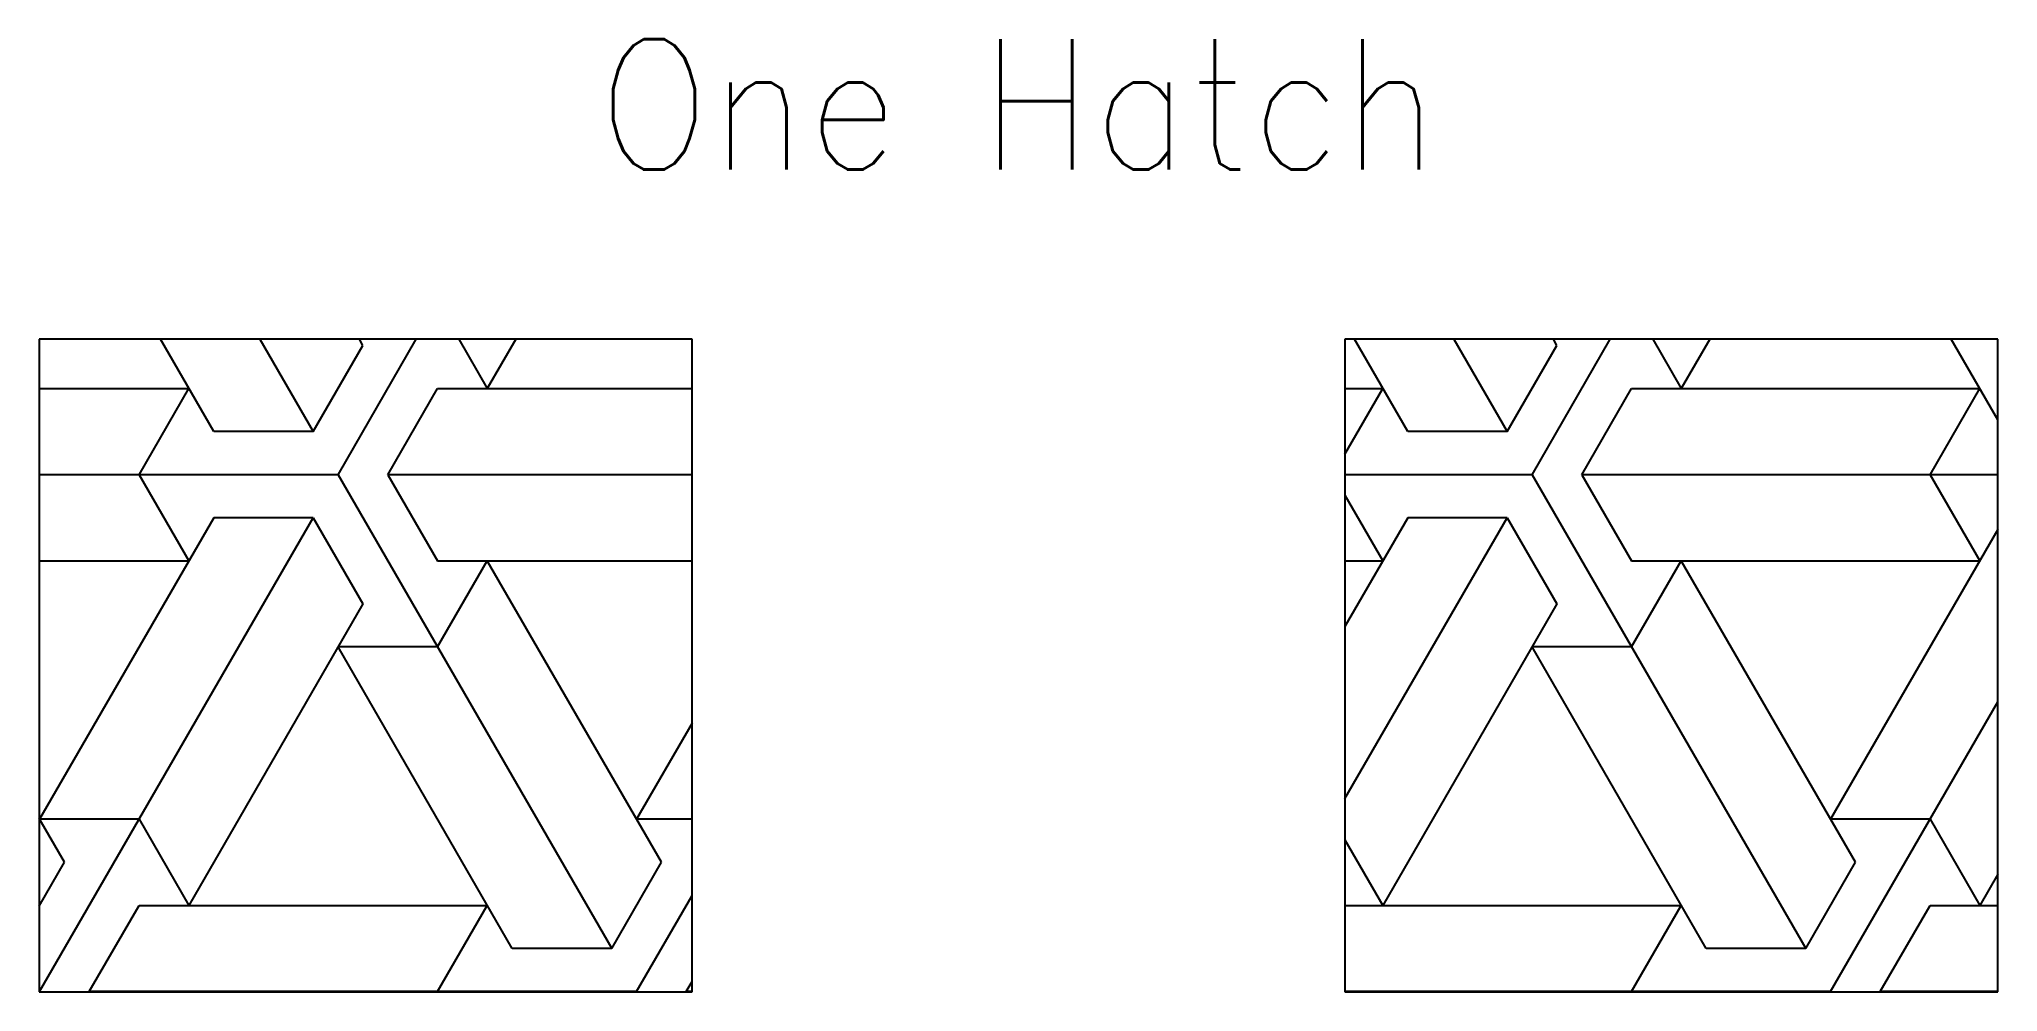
# Model space of a CAD drawing. Header units: millimetres. Extents: x 0 to 30, y 0 to 14.6.
import ezdxf
from ezdxf.enums import TextEntityAlignment as Align

# ---------------------------------------------------------------- set-up
doc = ezdxf.new("R2010")
doc.units = ezdxf.units.MM
doc.layers.get('0').update_dxf_attribs({"lineweight": 25, "true_color": 0xffffff})
doc.styles.add('textstyle0', font='Standard')

msp = doc.modelspace()

# ---------------------------------------------------------------- hatches: boundary and pattern name
h = msp.add_hatch()
h.set_pattern_fill('ESCHER', color=256, scale=0.3, style=0)
h.paths.add_polyline_path([(0, 0), (10, 0), (10, 10), (0, 10)], flags=0)
h.paths.add_polyline_path([(20, 0), (30, 0), (30, 10), (20, 10)], flags=0)

# ---------------------------------------------------------------- linework, layer by layer
for p, q in [((10, 10), (0, 10)), ((0, 10), (0, 0)), ((10, 0), (10, 10)), ((30, 10), (20, 10)), ((20, 10), (20, 0)), ((30, 0), (30, 10)), ((0, 0), (10, 0)), ((20, 0), (30, 0))]:
    msp.add_line(p, q)

# ---------------------------------------------------------------- texts
at = {"style": 'textstyle0'}
msp.add_text('One Hatch', height=2, dxfattribs=at).set_placement((15, 12), align=Align.BOTTOM_CENTER)

doc.saveas('drawing.dxf')
